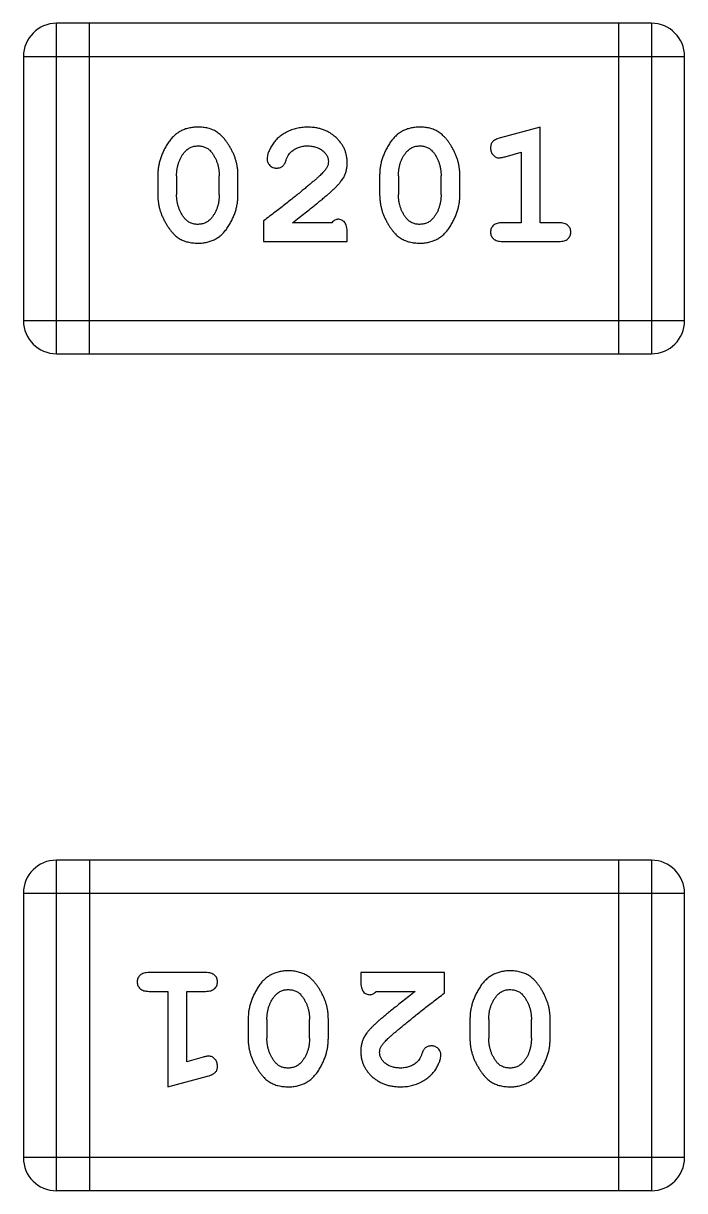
# Model space of a CAD drawing. Header units: millimetres. Extents: x 563 to 681, y 173 to 284.
# Drawn here: x 613.266 to 613.875, y 185.428 to 186.505 of the extents above; entities that cross this region are included whole.
import ezdxf

# ---------------------------------------------------------------- set-up
doc = ezdxf.new("R2010")
doc.units = ezdxf.units.MM
doc.header["$LTSCALE"] = 30.734
doc.layers.get('0').update_dxf_attribs({"linetype": 'CONTINUOUS'})

msp = doc.modelspace()

# ---------------------------------------------------------------- linework, layer by layer
at = {"linetype": 'Continuous'}
for p, q in [((613.2962, 186.1998), (613.2962, 186.5046)), ((613.8448, 186.5046), (613.2962, 186.5046)), ((613.3267, 186.1998), (613.3267, 186.5046)), ((613.8143, 186.5046), (613.8143, 186.1998)), ((613.8448, 186.5046), (613.8448, 186.1998)), ((613.2657, 186.4741), (613.2657, 186.2303)), ((613.2657, 186.4741), (613.8753, 186.4741)), ((613.8753, 186.2303), (613.8753, 186.4741)), ((613.742, 186.4088), (613.7054, 186.3989)), ((613.742, 186.3207), (613.742, 186.4088)), ((613.7097, 186.3815), (613.7247, 186.3857)), ((613.7247, 186.3857), (613.7247, 186.3207)), ((613.3896, 186.3642), (613.3896, 186.3464)), ((613.4069, 186.3639), (613.4069, 186.3467)), ((613.4462, 186.3467), (613.4462, 186.3639)), ((613.4635, 186.3464), (613.4635, 186.3642)), ((613.5941, 186.3642), (613.5941, 186.3464)), ((613.6114, 186.3639), (613.6114, 186.3467)), ((613.6507, 186.3467), (613.6507, 186.3639)), ((613.668, 186.3464), (613.668, 186.3642)), ((613.4871, 186.3223), (613.4871, 186.3034)), ((613.5501, 186.3207), (613.5139, 186.3207)), ((613.7247, 186.3207), (613.7074, 186.3207)), ((613.7593, 186.3207), (613.742, 186.3207)), ((613.5642, 186.3034), (613.5642, 186.3113)), ((613.4871, 186.3034), (613.5642, 186.3034)), ((613.7074, 186.3034), (613.7593, 186.3034)), ((613.8753, 186.2303), (613.2657, 186.2303)), ((613.2962, 186.1998), (613.8448, 186.1998)), ((613.2961, 185.4279), (613.2961, 185.7327)), ((613.8447, 185.7327), (613.2961, 185.7327)), ((613.3266, 185.7327), (613.3266, 185.4279)), ((613.8143, 185.7327), (613.8143, 185.4279)), ((613.8447, 185.7327), (613.8447, 185.4279)), ((613.2656, 185.7022), (613.2656, 185.4583)), ((613.2656, 185.7022), (613.8752, 185.7022)), ((613.8752, 185.4583), (613.8752, 185.7022)), ((613.4336, 185.629), (613.3816, 185.629)), ((613.5767, 185.629), (613.5767, 185.6212)), ((613.6538, 185.629), (613.5767, 185.629)), ((613.6538, 185.6102), (613.6538, 185.629)), ((613.3816, 185.6117), (613.3989, 185.6117)), ((613.3989, 185.6117), (613.3989, 185.5236)), ((613.4162, 185.5468), (613.4162, 185.6117)), ((613.4162, 185.6117), (613.4336, 185.6117)), ((613.5909, 185.6117), (613.627, 185.6117)), ((613.4729, 185.586), (613.4729, 185.5682)), ((613.4902, 185.5857), (613.4902, 185.5685)), ((613.5295, 185.5685), (613.5295, 185.5857)), ((613.5468, 185.5682), (613.5468, 185.586)), ((613.6774, 185.586), (613.6774, 185.5682)), ((613.6947, 185.5857), (613.6947, 185.5685)), ((613.734, 185.5685), (613.734, 185.5857)), ((613.7513, 185.5682), (613.7513, 185.586)), ((613.4313, 185.5509), (613.4162, 185.5468)), ((613.3989, 185.5236), (613.4355, 185.5335)), ((613.8752, 185.4583), (613.2656, 185.4583)), ((613.2961, 185.4279), (613.8447, 185.4279))]:
    msp.add_line(p, q, dxfattribs=at)
for centre, start, end in [((613.2962, 186.4741), 90, 180), ((613.8448, 186.4741), 0, 90), ((613.2962, 186.2303), 180, 270), ((613.8448, 186.2303), 270, 0), ((613.2961, 185.7022), 90, 180), ((613.8447, 185.7022), 0, 90), ((613.2961, 185.4583), 180, 270), ((613.8447, 185.4583), 270, 0)]:
    msp.add_arc(centre, 0.0305, start, end, dxfattribs=at)
for points, knots in [([(613.4264, 186.4088), (613.425, 186.4088), (613.4221, 186.4087), (613.4181, 186.408), (613.4142, 186.4069), (613.4106, 186.4053), (613.4074, 186.4032), (613.4043, 186.4007), (613.4015, 186.3977), (613.3991, 186.3943), (613.3968, 186.3908), (613.3949, 186.3871), (613.3933, 186.3834), (613.3919, 186.3796), (613.3909, 186.3758), (613.3901, 186.372), (613.3897, 186.3681), (613.3896, 186.3655), (613.3896, 186.3642)], [0, 0, 0, 0, 0.06692, 0.130834, 0.19258, 0.252759, 0.312631, 0.373411, 0.436359, 0.501894, 0.568244, 0.632472, 0.69556, 0.757163, 0.818592, 0.878885, 0.939235, 1, 1, 1, 1]), ([(613.4635, 186.3642), (613.4635, 186.3653), (613.4635, 186.3674), (613.4632, 186.3706), (613.4626, 186.3737), (613.462, 186.3768), (613.4611, 186.3799), (613.4599, 186.3829), (613.4586, 186.3859), (613.4571, 186.3887), (613.4555, 186.3915), (613.4539, 186.394), (613.4523, 186.3964), (613.4506, 186.3985), (613.4489, 186.4003), (613.4472, 186.402), (613.4454, 186.4034), (613.4431, 186.405), (613.4399, 186.4066), (613.4357, 186.4079), (613.4312, 186.4087), (613.428, 186.4088), (613.4264, 186.4088)], [0, 0, 0, 0, 0.049855, 0.099516, 0.148482, 0.19758, 0.246804, 0.296268, 0.346517, 0.397047, 0.446826, 0.49336, 0.537801, 0.579207, 0.617974, 0.654833, 0.689171, 0.722088, 0.786392, 0.853518, 0.924186, 1, 1, 1, 1]), ([(613.5275, 186.4088), (613.5258, 186.4087), (613.5225, 186.4086), (613.5175, 186.4078), (613.5128, 186.4063), (613.5083, 186.4044), (613.5042, 186.4019), (613.5005, 186.3991), (613.4974, 186.3958), (613.4949, 186.3922), (613.4929, 186.3887), (613.4914, 186.3854), (613.4905, 186.3823), (613.4903, 186.3804), (613.4903, 186.3795)], [0, 0, 0, 0, 0.098286, 0.193983, 0.289056, 0.384352, 0.477435, 0.566197, 0.652355, 0.737986, 0.818188, 0.887401, 0.94802, 1, 1, 1, 1]), ([(613.5642, 186.376), (613.5642, 186.3772), (613.5641, 186.3794), (613.5636, 186.3826), (613.5628, 186.3857), (613.5617, 186.3887), (613.5602, 186.3915), (613.5584, 186.3942), (613.5563, 186.3968), (613.5539, 186.3993), (613.5513, 186.4015), (613.5484, 186.4035), (613.5454, 186.4051), (613.5422, 186.4065), (613.5388, 186.4075), (613.5352, 186.4083), (613.5314, 186.4087), (613.5289, 186.4088), (613.5275, 186.4088)], [0, 0, 0, 0, 0.060981, 0.120256, 0.178148, 0.236115, 0.293993, 0.352864, 0.413358, 0.476056, 0.539296, 0.602396, 0.665116, 0.728325, 0.792919, 0.859317, 0.928302, 1, 1, 1, 1]), ([(613.6309, 186.4088), (613.6295, 186.4088), (613.6267, 186.4087), (613.6226, 186.408), (613.6187, 186.4069), (613.6152, 186.4053), (613.6119, 186.4032), (613.6088, 186.4007), (613.606, 186.3977), (613.6036, 186.3943), (613.6014, 186.3908), (613.5994, 186.3871), (613.5978, 186.3834), (613.5964, 186.3796), (613.5954, 186.3758), (613.5946, 186.372), (613.5942, 186.3681), (613.5941, 186.3655), (613.5941, 186.3642)], [0, 0, 0, 0, 0.06692, 0.130834, 0.19258, 0.252759, 0.312631, 0.373411, 0.436359, 0.501894, 0.568244, 0.632472, 0.69556, 0.757163, 0.818592, 0.878885, 0.939235, 1, 1, 1, 1]), ([(613.668, 186.3642), (613.668, 186.3653), (613.668, 186.3674), (613.6677, 186.3706), (613.6672, 186.3737), (613.6665, 186.3768), (613.6656, 186.3799), (613.6645, 186.3829), (613.6632, 186.3859), (613.6617, 186.3887), (613.6601, 186.3915), (613.6584, 186.394), (613.6568, 186.3964), (613.6551, 186.3985), (613.6534, 186.4003), (613.6517, 186.402), (613.6499, 186.4034), (613.6476, 186.405), (613.6444, 186.4066), (613.6402, 186.4079), (613.6357, 186.4087), (613.6325, 186.4088), (613.6309, 186.4088)], [0, 0, 0, 0, 0.049855, 0.099516, 0.148482, 0.19758, 0.246804, 0.296268, 0.346517, 0.397047, 0.446826, 0.49336, 0.537801, 0.579207, 0.617974, 0.654833, 0.689171, 0.722088, 0.786392, 0.853518, 0.924186, 1, 1, 1, 1]), ([(613.4141, 186.3857), (613.4146, 186.3862), (613.4154, 186.3871), (613.4167, 186.3882), (613.4181, 186.3893), (613.4196, 186.3901), (613.4212, 186.3907), (613.4229, 186.3912), (613.4247, 186.3914), (613.4259, 186.3915), (613.4265, 186.3915)], [0, 0, 0, 0, 0.13042, 0.256046, 0.378133, 0.498725, 0.620452, 0.742761, 0.869406, 1, 1, 1, 1]), ([(613.4265, 186.3915), (613.4271, 186.3915), (613.4284, 186.3915), (613.4302, 186.3912), (613.4319, 186.3908), (613.4335, 186.3902), (613.4349, 186.3895), (613.4363, 186.3885), (613.4376, 186.3875), (613.4383, 186.3866), (613.4387, 186.3862)], [0, 0, 0, 0, 0.138115, 0.270177, 0.397547, 0.520057, 0.63869, 0.757499, 0.878226, 1, 1, 1, 1]), ([(613.5125, 186.3861), (613.513, 186.3865), (613.514, 186.3874), (613.5157, 186.3885), (613.5174, 186.3894), (613.5192, 186.3902), (613.5211, 186.3908), (613.5232, 186.3912), (613.5253, 186.3915), (613.5267, 186.3915), (613.5274, 186.3915)], [0, 0, 0, 0, 0.121873, 0.243139, 0.363336, 0.485133, 0.607572, 0.734701, 0.864814, 1, 1, 1, 1]), ([(613.5274, 186.3915), (613.5288, 186.3915), (613.5315, 186.3914), (613.5353, 186.3905), (613.5387, 186.3891), (613.5416, 186.3872), (613.5439, 186.385), (613.5457, 186.3825), (613.5467, 186.3798), (613.5468, 186.3779), (613.5469, 186.377)], [0, 0, 0, 0, 0.156344, 0.299348, 0.4327, 0.561, 0.682299, 0.791883, 0.89611, 1, 1, 1, 1]), ([(613.6187, 186.3857), (613.6191, 186.3862), (613.6199, 186.3871), (613.6212, 186.3882), (613.6226, 186.3893), (613.6241, 186.3901), (613.6257, 186.3907), (613.6274, 186.3912), (613.6292, 186.3914), (613.6304, 186.3915), (613.631, 186.3915)], [0, 0, 0, 0, 0.13042, 0.256046, 0.378133, 0.498725, 0.620452, 0.742761, 0.869406, 1, 1, 1, 1]), ([(613.631, 186.3915), (613.6317, 186.3915), (613.6329, 186.3915), (613.6347, 186.3912), (613.6364, 186.3908), (613.638, 186.3902), (613.6394, 186.3895), (613.6408, 186.3885), (613.6421, 186.3875), (613.6428, 186.3866), (613.6432, 186.3862)], [0, 0, 0, 0, 0.138115, 0.270177, 0.397547, 0.520057, 0.63869, 0.757499, 0.878226, 1, 1, 1, 1]), ([(613.7054, 186.3989), (613.7046, 186.3987), (613.703, 186.3982), (613.7009, 186.3973), (613.6993, 186.3964), (613.6981, 186.3954), (613.6973, 186.3942), (613.6968, 186.3929), (613.6964, 186.3914), (613.6964, 186.3903), (613.6964, 186.3898)], [0, 0, 0, 0, 0.187321, 0.344927, 0.475328, 0.579604, 0.674244, 0.773631, 0.882025, 1, 1, 1, 1]), ([(613.6964, 186.3898), (613.6964, 186.3891), (613.6964, 186.3879), (613.6969, 186.3862), (613.6976, 186.3846), (613.6986, 186.3832), (613.6999, 186.382), (613.7012, 186.3811), (613.7027, 186.3806), (613.7037, 186.3805), (613.7043, 186.3805)], [0, 0, 0, 0, 0.138815, 0.27042, 0.39836, 0.52875, 0.654955, 0.771147, 0.884581, 1, 1, 1, 1]), ([(613.4069, 186.3639), (613.4069, 186.365), (613.407, 186.3671), (613.4073, 186.3701), (613.4079, 186.3731), (613.4087, 186.3759), (613.4097, 186.3785), (613.411, 186.3811), (613.4124, 186.3835), (613.4136, 186.385), (613.4141, 186.3857)], [0, 0, 0, 0, 0.135446, 0.266257, 0.393419, 0.517936, 0.639137, 0.758785, 0.879345, 1, 1, 1, 1]), ([(613.4387, 186.3862), (613.4393, 186.3854), (613.4405, 186.3838), (613.442, 186.3813), (613.4433, 186.3786), (613.4444, 186.3759), (613.4452, 186.373), (613.4458, 186.3701), (613.4462, 186.367), (613.4462, 186.365), (613.4462, 186.3639)], [0, 0, 0, 0, 0.125331, 0.248948, 0.371201, 0.494032, 0.616811, 0.742104, 0.868849, 1, 1, 1, 1]), ([(613.4903, 186.3795), (613.4903, 186.3789), (613.4904, 186.3779), (613.4909, 186.3763), (613.4917, 186.3749), (613.4928, 186.3735), (613.4942, 186.3724), (613.4957, 186.3717), (613.4974, 186.3711), (613.4985, 186.3711), (613.4991, 186.3711)], [0, 0, 0, 0, 0.120856, 0.239483, 0.360995, 0.490166, 0.620982, 0.746416, 0.870253, 1, 1, 1, 1]), ([(613.5076, 186.3776), (613.5079, 186.3785), (613.5085, 186.3802), (613.5097, 186.3825), (613.511, 186.3845), (613.512, 186.3856), (613.5125, 186.3861)], [0, 0, 0, 0, 0.285518, 0.544185, 0.781367, 1, 1, 1, 1]), ([(613.6114, 186.3639), (613.6114, 186.365), (613.6115, 186.3671), (613.6118, 186.3701), (613.6124, 186.3731), (613.6132, 186.3759), (613.6142, 186.3785), (613.6155, 186.3811), (613.6169, 186.3835), (613.6181, 186.385), (613.6187, 186.3857)], [0, 0, 0, 0, 0.135446, 0.266257, 0.393419, 0.517936, 0.639137, 0.758785, 0.879345, 1, 1, 1, 1]), ([(613.6432, 186.3862), (613.6438, 186.3854), (613.645, 186.3838), (613.6465, 186.3813), (613.6478, 186.3786), (613.6489, 186.3759), (613.6497, 186.373), (613.6503, 186.3701), (613.6507, 186.367), (613.6507, 186.365), (613.6507, 186.3639)], [0, 0, 0, 0, 0.125331, 0.248948, 0.371201, 0.494032, 0.616811, 0.742104, 0.868849, 1, 1, 1, 1]), ([(613.7043, 186.3805), (613.7046, 186.3805), (613.7053, 186.3806), (613.7066, 186.3808), (613.7081, 186.3811), (613.7091, 186.3814), (613.7097, 186.3815)], [0, 0, 0, 0, 0.183151, 0.413144, 0.682305, 1, 1, 1, 1]), ([(613.4991, 186.3711), (613.4996, 186.3711), (613.5005, 186.3711), (613.5019, 186.3714), (613.5032, 186.3718), (613.5043, 186.3725), (613.5053, 186.3734), (613.5062, 186.3746), (613.507, 186.376), (613.5074, 186.3771), (613.5076, 186.3776)], [0, 0, 0, 0, 0.127347, 0.246131, 0.359406, 0.470543, 0.586092, 0.711469, 0.847022, 1, 1, 1, 1]), ([(613.5469, 186.377), (613.5468, 186.3762), (613.5467, 186.3746), (613.5457, 186.3721), (613.5442, 186.3696), (613.5429, 186.3681), (613.5421, 186.3673)], [0, 0, 0, 0, 0.212836, 0.442809, 0.70317, 1, 1, 1, 1]), ([(613.5475, 186.3477), (613.5483, 186.3485), (613.55, 186.35), (613.5524, 186.3522), (613.5545, 186.3543), (613.5564, 186.3563), (613.558, 186.3582), (613.5593, 186.36), (613.5605, 186.3616), (613.5616, 186.3637), (613.5627, 186.3662), (613.5636, 186.3694), (613.5641, 186.3727), (613.5642, 186.3749), (613.5642, 186.376)], [0, 0, 0, 0, 0.103002, 0.197728, 0.285279, 0.365235, 0.437224, 0.502446, 0.560545, 0.611446, 0.707576, 0.80349, 0.900532, 1, 1, 1, 1]), ([(613.5421, 186.3673), (613.5417, 186.3668), (613.5407, 186.3658), (613.5391, 186.3643), (613.5373, 186.3625), (613.5351, 186.3606), (613.5326, 186.3585), (613.5299, 186.3561), (613.5269, 186.3537), (613.5236, 186.3509), (613.52, 186.348), (613.5161, 186.3449), (613.512, 186.3416), (613.5076, 186.3381), (613.5028, 186.3345), (613.4979, 186.3306), (613.4926, 186.3265), (613.489, 186.3237), (613.4871, 186.3223)], [0, 0, 0, 0, 0.026647, 0.057942, 0.094152, 0.134806, 0.180631, 0.231142, 0.286385, 0.346321, 0.411439, 0.481035, 0.555329, 0.634592, 0.718826, 0.807759, 0.901393, 1, 1, 1, 1]), ([(613.4145, 186.3244), (613.4139, 186.3252), (613.4127, 186.3268), (613.4112, 186.3293), (613.4098, 186.332), (613.4088, 186.3347), (613.4079, 186.3376), (613.4073, 186.3405), (613.407, 186.3436), (613.4069, 186.3457), (613.4069, 186.3467)], [0, 0, 0, 0, 0.124927, 0.248361, 0.370889, 0.492583, 0.61616, 0.741472, 0.869044, 1, 1, 1, 1]), ([(613.4462, 186.3467), (613.4462, 186.3457), (613.4461, 186.3436), (613.4458, 186.3405), (613.4453, 186.3376), (613.4444, 186.3348), (613.4435, 186.3321), (613.4422, 186.3296), (613.4407, 186.3272), (613.4396, 186.3257), (613.439, 186.3249)], [0, 0, 0, 0, 0.135449, 0.266263, 0.393429, 0.516942, 0.639128, 0.758779, 0.879341, 1, 1, 1, 1]), ([(613.5139, 186.3207), (613.5159, 186.3223), (613.5197, 186.3253), (613.5252, 186.3296), (613.5301, 186.3335), (613.5346, 186.3371), (613.5385, 186.3403), (613.542, 186.3431), (613.5449, 186.3455), (613.5466, 186.3471), (613.5475, 186.3477)], [0, 0, 0, 0, 0.176662, 0.337826, 0.484741, 0.617764, 0.73494, 0.837793, 0.926412, 1, 1, 1, 1]), ([(613.6191, 186.3244), (613.6184, 186.3252), (613.6172, 186.3268), (613.6157, 186.3293), (613.6143, 186.332), (613.6133, 186.3347), (613.6125, 186.3376), (613.6118, 186.3405), (613.6115, 186.3436), (613.6114, 186.3457), (613.6114, 186.3467)], [0, 0, 0, 0, 0.124927, 0.248361, 0.370889, 0.492583, 0.61616, 0.741472, 0.869044, 1, 1, 1, 1]), ([(613.6507, 186.3467), (613.6507, 186.3457), (613.6507, 186.3436), (613.6503, 186.3405), (613.6498, 186.3376), (613.6489, 186.3348), (613.648, 186.3321), (613.6467, 186.3296), (613.6452, 186.3272), (613.6441, 186.3257), (613.6435, 186.3249)], [0, 0, 0, 0, 0.135449, 0.266263, 0.393429, 0.516942, 0.639128, 0.758779, 0.879341, 1, 1, 1, 1]), ([(613.3896, 186.3464), (613.3896, 186.3454), (613.3896, 186.3432), (613.39, 186.3401), (613.3904, 186.3369), (613.3911, 186.3338), (613.392, 186.3308), (613.3931, 186.3278), (613.3944, 186.3248), (613.3959, 186.322), (613.3975, 186.3192), (613.3991, 186.3167), (613.4007, 186.3144), (613.4024, 186.3123), (613.4041, 186.3104), (613.4058, 186.3087), (613.4075, 186.3073), (613.4099, 186.3057), (613.413, 186.3041), (613.4172, 186.3028), (613.4218, 186.302), (613.425, 186.3019), (613.4266, 186.3018)], [0, 0, 0, 0, 0.049886, 0.09882, 0.148132, 0.19689, 0.246038, 0.295176, 0.345305, 0.395692, 0.445312, 0.491875, 0.535813, 0.577009, 0.616081, 0.652689, 0.687585, 0.720206, 0.785062, 0.85223, 0.923759, 1, 1, 1, 1]), ([(613.4266, 186.3018), (613.4281, 186.3019), (613.4309, 186.3019), (613.435, 186.3027), (613.4388, 186.3038), (613.4424, 186.3054), (613.4457, 186.3074), (613.4488, 186.3099), (613.4516, 186.3129), (613.454, 186.3162), (613.4562, 186.3198), (613.4582, 186.3235), (613.4598, 186.3272), (613.4612, 186.331), (613.4622, 186.3348), (613.463, 186.3386), (613.4634, 186.3425), (613.4635, 186.3451), (613.4635, 186.3464)], [0, 0, 0, 0, 0.067217, 0.131051, 0.19272, 0.252824, 0.312745, 0.373449, 0.436041, 0.501494, 0.567761, 0.632087, 0.695096, 0.757109, 0.817993, 0.878657, 0.939311, 1, 1, 1, 1]), ([(613.5941, 186.3464), (613.5941, 186.3454), (613.5942, 186.3432), (613.5945, 186.3401), (613.595, 186.3369), (613.5957, 186.3338), (613.5965, 186.3308), (613.5977, 186.3278), (613.5989, 186.3248), (613.6004, 186.322), (613.602, 186.3192), (613.6036, 186.3167), (613.6052, 186.3144), (613.6069, 186.3123), (613.6086, 186.3104), (613.6103, 186.3087), (613.612, 186.3073), (613.6144, 186.3057), (613.6176, 186.3041), (613.6218, 186.3028), (613.6263, 186.302), (613.6295, 186.3019), (613.6311, 186.3018)], [0, 0, 0, 0, 0.049886, 0.09882, 0.148132, 0.19689, 0.246038, 0.295176, 0.345305, 0.395692, 0.445312, 0.491875, 0.535813, 0.577009, 0.616081, 0.652689, 0.687585, 0.720206, 0.785062, 0.85223, 0.923759, 1, 1, 1, 1]), ([(613.6311, 186.3018), (613.6326, 186.3019), (613.6354, 186.3019), (613.6395, 186.3027), (613.6433, 186.3038), (613.6469, 186.3054), (613.6502, 186.3074), (613.6533, 186.3099), (613.6561, 186.3129), (613.6585, 186.3162), (613.6607, 186.3198), (613.6627, 186.3235), (613.6643, 186.3272), (613.6657, 186.331), (613.6667, 186.3348), (613.6675, 186.3386), (613.668, 186.3425), (613.668, 186.3451), (613.668, 186.3464)], [0, 0, 0, 0, 0.067217, 0.131051, 0.19272, 0.252824, 0.312745, 0.373449, 0.436041, 0.501494, 0.567761, 0.632087, 0.695096, 0.757109, 0.817993, 0.878657, 0.939311, 1, 1, 1, 1]), ([(613.4267, 186.3191), (613.426, 186.3191), (613.4248, 186.3192), (613.423, 186.3194), (613.4213, 186.3198), (613.4197, 186.3204), (613.4182, 186.3212), (613.4169, 186.3221), (613.4156, 186.3232), (613.4149, 186.324), (613.4145, 186.3244)], [0, 0, 0, 0, 0.139844, 0.271849, 0.399162, 0.521619, 0.6402, 0.758957, 0.87828, 1, 1, 1, 1]), ([(613.439, 186.3249), (613.4386, 186.3245), (613.4378, 186.3236), (613.4364, 186.3224), (613.435, 186.3214), (613.4335, 186.3205), (613.4319, 186.3199), (613.4303, 186.3195), (613.4285, 186.3192), (613.4273, 186.3192), (613.4267, 186.3191)], [0, 0, 0, 0, 0.129853, 0.25607, 0.380154, 0.49978, 0.62208, 0.743277, 0.868791, 1, 1, 1, 1]), ([(613.5556, 186.3239), (613.5551, 186.3238), (613.5542, 186.3237), (613.5528, 186.3231), (613.5514, 186.3221), (613.5505, 186.3212), (613.5501, 186.3207)], [0, 0, 0, 0, 0.20611, 0.432681, 0.695597, 1, 1, 1, 1]), ([(613.5642, 186.3113), (613.5642, 186.3123), (613.5642, 186.3143), (613.5637, 186.317), (613.563, 186.3193), (613.562, 186.321), (613.5607, 186.3223), (613.5591, 186.3232), (613.5574, 186.3238), (613.5562, 186.3238), (613.5556, 186.3239)], [0, 0, 0, 0, 0.1844, 0.34094, 0.473574, 0.586824, 0.690029, 0.789175, 0.890445, 1, 1, 1, 1]), ([(613.6312, 186.3191), (613.6306, 186.3191), (613.6293, 186.3192), (613.6275, 186.3194), (613.6258, 186.3198), (613.6242, 186.3204), (613.6227, 186.3212), (613.6214, 186.3221), (613.6202, 186.3232), (613.6194, 186.324), (613.6191, 186.3244)], [0, 0, 0, 0, 0.139844, 0.271849, 0.399162, 0.521619, 0.6402, 0.758957, 0.87828, 1, 1, 1, 1]), ([(613.6435, 186.3249), (613.6431, 186.3245), (613.6423, 186.3236), (613.641, 186.3224), (613.6395, 186.3214), (613.638, 186.3205), (613.6364, 186.3199), (613.6348, 186.3195), (613.633, 186.3192), (613.6318, 186.3192), (613.6312, 186.3191)], [0, 0, 0, 0, 0.129853, 0.25607, 0.380154, 0.49978, 0.62208, 0.743277, 0.868791, 1, 1, 1, 1]), ([(613.7074, 186.3207), (613.7065, 186.3207), (613.7048, 186.3206), (613.7025, 186.3202), (613.7005, 186.3194), (613.6989, 186.3184), (613.6978, 186.317), (613.697, 186.3155), (613.6965, 186.3139), (613.6964, 186.3127), (613.6964, 186.3121)], [0, 0, 0, 0, 0.169102, 0.317658, 0.446239, 0.563118, 0.671828, 0.776546, 0.884858, 1, 1, 1, 1]), ([(613.7703, 186.3121), (613.7703, 186.3127), (613.7702, 186.3139), (613.7697, 186.3155), (613.7689, 186.317), (613.7677, 186.3183), (613.7661, 186.3194), (613.7642, 186.3202), (613.7619, 186.3206), (613.7602, 186.3207), (613.7593, 186.3207)], [0, 0, 0, 0, 0.11517, 0.223509, 0.328254, 0.438012, 0.553651, 0.682263, 0.830856, 1, 1, 1, 1]), ([(613.6964, 186.3121), (613.6964, 186.3114), (613.6965, 186.3103), (613.697, 186.3086), (613.6978, 186.3071), (613.6989, 186.3057), (613.7005, 186.3047), (613.7025, 186.3039), (613.7048, 186.3035), (613.7065, 186.3034), (613.7074, 186.3034)], [0, 0, 0, 0, 0.115051, 0.223278, 0.329269, 0.437893, 0.554681, 0.682591, 0.83103, 1, 1, 1, 1]), ([(613.7593, 186.3034), (613.7602, 186.3034), (613.7619, 186.3035), (613.7642, 186.3039), (613.7662, 186.3046), (613.7677, 186.3057), (613.7689, 186.3071), (613.7697, 186.3086), (613.7702, 186.3103), (613.7703, 186.3114), (613.7703, 186.3121)], [0, 0, 0, 0, 0.169012, 0.317488, 0.445429, 0.560977, 0.67065, 0.776666, 0.88492, 1, 1, 1, 1]), ([(613.3816, 185.629), (613.3807, 185.629), (613.3791, 185.629), (613.3767, 185.6285), (613.3748, 185.6278), (613.3732, 185.6267), (613.3721, 185.6254), (613.3712, 185.6239), (613.3707, 185.6222), (613.3707, 185.621), (613.3706, 185.6204)], [0, 0, 0, 0, 0.169012, 0.317488, 0.445429, 0.560977, 0.67065, 0.776666, 0.88492, 1, 1, 1, 1]), ([(613.4446, 185.6204), (613.4445, 185.621), (613.4445, 185.6222), (613.444, 185.6239), (613.4431, 185.6254), (613.442, 185.6267), (613.4404, 185.6278), (613.4385, 185.6285), (613.4361, 185.629), (613.4344, 185.629), (613.4336, 185.629)], [0, 0, 0, 0, 0.115051, 0.223278, 0.329269, 0.437893, 0.554681, 0.682591, 0.83103, 1, 1, 1, 1]), ([(613.5098, 185.6306), (613.5083, 185.6306), (613.5055, 185.6305), (613.5014, 185.6298), (613.4976, 185.6287), (613.494, 185.6271), (613.4907, 185.625), (613.4876, 185.6225), (613.4848, 185.6196), (613.4824, 185.6162), (613.4802, 185.6126), (613.4782, 185.6089), (613.4766, 185.6052), (613.4752, 185.6014), (613.4742, 185.5976), (613.4734, 185.5938), (613.473, 185.5899), (613.4729, 185.5873), (613.4729, 185.586)], [0, 0, 0, 0, 0.067217, 0.131051, 0.19272, 0.252824, 0.312745, 0.373449, 0.436041, 0.501494, 0.567761, 0.632087, 0.695096, 0.757109, 0.817993, 0.878657, 0.939311, 1, 1, 1, 1]), ([(613.5468, 185.586), (613.5468, 185.5871), (613.5468, 185.5892), (613.5465, 185.5924), (613.546, 185.5955), (613.5453, 185.5986), (613.5444, 185.6016), (613.5433, 185.6046), (613.542, 185.6076), (613.5405, 185.6105), (613.539, 185.6132), (613.5373, 185.6157), (613.5357, 185.6181), (613.534, 185.6202), (613.5323, 185.622), (613.5306, 185.6237), (613.5289, 185.6251), (613.5265, 185.6267), (613.5234, 185.6283), (613.5192, 185.6296), (613.5146, 185.6305), (613.5114, 185.6306), (613.5098, 185.6306)], [0, 0, 0, 0, 0.049886, 0.09882, 0.148132, 0.19689, 0.246038, 0.295176, 0.345305, 0.395692, 0.445312, 0.491875, 0.535813, 0.577009, 0.616081, 0.652689, 0.687585, 0.720206, 0.785062, 0.85223, 0.923759, 1, 1, 1, 1]), ([(613.7143, 185.6306), (613.7128, 185.6306), (613.71, 185.6305), (613.7059, 185.6298), (613.7021, 185.6287), (613.6985, 185.6271), (613.6952, 185.625), (613.6922, 185.6225), (613.6893, 185.6196), (613.6869, 185.6162), (613.6847, 185.6126), (613.6827, 185.6089), (613.6811, 185.6052), (613.6797, 185.6014), (613.6787, 185.5976), (613.6779, 185.5938), (613.6775, 185.5899), (613.6774, 185.5873), (613.6774, 185.586)], [0, 0, 0, 0, 0.067217, 0.131051, 0.19272, 0.252824, 0.312745, 0.373449, 0.436041, 0.501494, 0.567761, 0.632087, 0.695096, 0.757109, 0.817993, 0.878657, 0.939311, 1, 1, 1, 1]), ([(613.7513, 185.586), (613.7513, 185.5871), (613.7513, 185.5892), (613.751, 185.5924), (613.7505, 185.5955), (613.7498, 185.5986), (613.7489, 185.6016), (613.7478, 185.6046), (613.7465, 185.6076), (613.745, 185.6105), (613.7435, 185.6132), (613.7418, 185.6157), (613.7402, 185.6181), (613.7386, 185.6202), (613.7369, 185.622), (613.7352, 185.6237), (613.7334, 185.6251), (613.7311, 185.6267), (613.7279, 185.6283), (613.7237, 185.6296), (613.7191, 185.6305), (613.7159, 185.6306), (613.7143, 185.6306)], [0, 0, 0, 0, 0.049886, 0.09882, 0.148132, 0.19689, 0.246038, 0.295176, 0.345305, 0.395692, 0.445312, 0.491875, 0.535813, 0.577009, 0.616081, 0.652689, 0.687585, 0.720206, 0.785062, 0.85223, 0.923759, 1, 1, 1, 1]), ([(613.3706, 185.6204), (613.3707, 185.6198), (613.3707, 185.6186), (613.3712, 185.6169), (613.3721, 185.6154), (613.3732, 185.6141), (613.3748, 185.613), (613.3767, 185.6122), (613.3791, 185.6118), (613.3807, 185.6117), (613.3816, 185.6117)], [0, 0, 0, 0, 0.11517, 0.223509, 0.328254, 0.438012, 0.553651, 0.682263, 0.830856, 1, 1, 1, 1]), ([(613.4336, 185.6117), (613.4344, 185.6117), (613.4361, 185.6118), (613.4385, 185.6122), (613.4404, 185.613), (613.442, 185.6141), (613.4431, 185.6154), (613.444, 185.6169), (613.4445, 185.6186), (613.4445, 185.6198), (613.4446, 185.6204)], [0, 0, 0, 0, 0.169102, 0.317658, 0.446239, 0.563118, 0.671828, 0.776546, 0.884858, 1, 1, 1, 1]), ([(613.5767, 185.6212), (613.5767, 185.6201), (613.5768, 185.6181), (613.5772, 185.6154), (613.5779, 185.6132), (613.5789, 185.6114), (613.5803, 185.6101), (613.5818, 185.6092), (613.5835, 185.6087), (613.5847, 185.6086), (613.5854, 185.6086)], [0, 0, 0, 0, 0.1844, 0.34094, 0.473574, 0.586824, 0.690029, 0.789175, 0.890445, 1, 1, 1, 1]), ([(613.4902, 185.5857), (613.4902, 185.5868), (613.4903, 185.5889), (613.4906, 185.5919), (613.4911, 185.5948), (613.492, 185.5976), (613.4929, 185.6003), (613.4942, 185.6028), (613.4957, 185.6053), (613.4969, 185.6068), (613.4974, 185.6075)], [0, 0, 0, 0, 0.135449, 0.266263, 0.393429, 0.516942, 0.639128, 0.758779, 0.879341, 1, 1, 1, 1]), ([(613.4974, 185.6075), (613.4978, 185.608), (613.4986, 185.6089), (613.5, 185.61), (613.5014, 185.6111), (613.5029, 185.6119), (613.5045, 185.6125), (613.5062, 185.613), (613.5079, 185.6132), (613.5091, 185.6133), (613.5097, 185.6133)], [0, 0, 0, 0, 0.129853, 0.25607, 0.380154, 0.49978, 0.62208, 0.743277, 0.868791, 1, 1, 1, 1]), ([(613.5097, 185.6133), (613.5104, 185.6133), (613.5116, 185.6133), (613.5134, 185.613), (613.5151, 185.6126), (613.5167, 185.612), (613.5182, 185.6113), (613.5195, 185.6104), (613.5208, 185.6093), (613.5215, 185.6084), (613.5219, 185.608)], [0, 0, 0, 0, 0.139844, 0.271849, 0.399162, 0.521619, 0.6402, 0.758957, 0.87828, 1, 1, 1, 1]), ([(613.5219, 185.608), (613.5225, 185.6072), (613.5237, 185.6056), (613.5252, 185.6031), (613.5266, 185.6005), (613.5276, 185.5977), (613.5285, 185.5949), (613.5291, 185.5919), (613.5294, 185.5888), (613.5295, 185.5868), (613.5295, 185.5857)], [0, 0, 0, 0, 0.124927, 0.248361, 0.370889, 0.492583, 0.61616, 0.741472, 0.869044, 1, 1, 1, 1]), ([(613.5854, 185.6086), (613.5858, 185.6086), (613.5868, 185.6087), (613.5881, 185.6094), (613.5895, 185.6104), (613.5904, 185.6112), (613.5909, 185.6117)], [0, 0, 0, 0, 0.20611, 0.432681, 0.695597, 1, 1, 1, 1]), ([(613.627, 185.6117), (613.625, 185.6102), (613.6212, 185.6072), (613.6158, 185.6029), (613.6108, 185.5989), (613.6063, 185.5953), (613.6024, 185.5922), (613.599, 185.5893), (613.596, 185.5869), (613.5943, 185.5854), (613.5935, 185.5847)], [0, 0, 0, 0, 0.176662, 0.337826, 0.484741, 0.617764, 0.73494, 0.837793, 0.926412, 1, 1, 1, 1]), ([(613.5988, 185.5652), (613.5992, 185.5656), (613.6002, 185.5666), (613.6018, 185.5682), (613.6037, 185.5699), (613.6059, 185.5718), (613.6083, 185.5739), (613.611, 185.5763), (613.6141, 185.5788), (613.6174, 185.5815), (613.6209, 185.5844), (613.6248, 185.5875), (613.6289, 185.5908), (613.6334, 185.5943), (613.6381, 185.598), (613.6431, 185.6019), (613.6483, 185.606), (613.6519, 185.6087), (613.6538, 185.6102)], [0, 0, 0, 0, 0.026647, 0.057942, 0.094152, 0.134806, 0.180631, 0.231142, 0.286385, 0.346321, 0.411439, 0.481035, 0.555329, 0.634592, 0.718826, 0.807759, 0.901393, 1, 1, 1, 1]), ([(613.6947, 185.5857), (613.6947, 185.5868), (613.6948, 185.5889), (613.6951, 185.5919), (613.6956, 185.5948), (613.6965, 185.5976), (613.6975, 185.6003), (613.6988, 185.6028), (613.7002, 185.6053), (613.7014, 185.6068), (613.7019, 185.6075)], [0, 0, 0, 0, 0.135449, 0.266263, 0.393429, 0.516942, 0.639128, 0.758779, 0.879341, 1, 1, 1, 1]), ([(613.7019, 185.6075), (613.7023, 185.608), (613.7031, 185.6089), (613.7045, 185.61), (613.7059, 185.6111), (613.7074, 185.6119), (613.709, 185.6125), (613.7107, 185.613), (613.7124, 185.6132), (613.7136, 185.6133), (613.7142, 185.6133)], [0, 0, 0, 0, 0.129853, 0.25607, 0.380154, 0.49978, 0.62208, 0.743277, 0.868791, 1, 1, 1, 1]), ([(613.7142, 185.6133), (613.7149, 185.6133), (613.7161, 185.6133), (613.7179, 185.613), (613.7196, 185.6126), (613.7212, 185.612), (613.7227, 185.6113), (613.724, 185.6104), (613.7253, 185.6093), (613.726, 185.6084), (613.7264, 185.608)], [0, 0, 0, 0, 0.139844, 0.271849, 0.399162, 0.521619, 0.6402, 0.758957, 0.87828, 1, 1, 1, 1]), ([(613.7264, 185.608), (613.727, 185.6072), (613.7282, 185.6056), (613.7297, 185.6031), (613.7311, 185.6005), (613.7321, 185.5977), (613.733, 185.5949), (613.7336, 185.5919), (613.7339, 185.5888), (613.734, 185.5868), (613.734, 185.5857)], [0, 0, 0, 0, 0.124927, 0.248361, 0.370889, 0.492583, 0.61616, 0.741472, 0.869044, 1, 1, 1, 1]), ([(613.5935, 185.5847), (613.5926, 185.5839), (613.5909, 185.5824), (613.5885, 185.5802), (613.5864, 185.5781), (613.5845, 185.5761), (613.5829, 185.5742), (613.5816, 185.5725), (613.5805, 185.5708), (613.5793, 185.5688), (613.5783, 185.5662), (613.5774, 185.5631), (613.5768, 185.5598), (613.5767, 185.5575), (613.5767, 185.5564)], [0, 0, 0, 0, 0.103002, 0.197728, 0.285279, 0.365235, 0.437224, 0.502446, 0.560545, 0.611446, 0.707576, 0.80349, 0.900532, 1, 1, 1, 1]), ([(613.4729, 185.5682), (613.4729, 185.5672), (613.4729, 185.565), (613.4732, 185.5618), (613.4738, 185.5587), (613.4744, 185.5556), (613.4754, 185.5525), (613.4765, 185.5495), (613.4778, 185.5466), (613.4793, 185.5437), (613.4809, 185.541), (613.4825, 185.5384), (613.4842, 185.5361), (613.4858, 185.534), (613.4875, 185.5321), (613.4892, 185.5305), (613.491, 185.529), (613.4933, 185.5275), (613.4965, 185.5259), (613.5007, 185.5246), (613.5052, 185.5238), (613.5084, 185.5237), (613.51, 185.5236)], [0, 0, 0, 0, 0.049855, 0.099516, 0.148482, 0.19758, 0.246804, 0.296268, 0.346517, 0.397047, 0.446826, 0.49336, 0.537801, 0.579207, 0.617974, 0.654833, 0.689171, 0.722088, 0.786392, 0.853518, 0.924186, 1, 1, 1, 1]), ([(613.4978, 185.5462), (613.4972, 185.547), (613.496, 185.5486), (613.4944, 185.5512), (613.4931, 185.5538), (613.492, 185.5566), (613.4912, 185.5594), (613.4906, 185.5623), (613.4903, 185.5654), (613.4902, 185.5675), (613.4902, 185.5685)], [0, 0, 0, 0, 0.125331, 0.248948, 0.371201, 0.494032, 0.616811, 0.742104, 0.868849, 1, 1, 1, 1]), ([(613.51, 185.5236), (613.5115, 185.5237), (613.5143, 185.5237), (613.5184, 185.5245), (613.5222, 185.5256), (613.5258, 185.5272), (613.5291, 185.5292), (613.5321, 185.5317), (613.5349, 185.5347), (613.5374, 185.5381), (613.5396, 185.5417), (613.5415, 185.5454), (613.5431, 185.5491), (613.5445, 185.5528), (613.5455, 185.5566), (613.5463, 185.5605), (613.5467, 185.5643), (613.5468, 185.5669), (613.5468, 185.5682)], [0, 0, 0, 0, 0.06692, 0.130834, 0.19258, 0.252759, 0.312631, 0.373411, 0.436359, 0.501894, 0.568244, 0.632472, 0.69556, 0.757163, 0.818592, 0.878885, 0.939235, 1, 1, 1, 1]), ([(613.5295, 185.5685), (613.5295, 185.5675), (613.5294, 185.5654), (613.5291, 185.5623), (613.5286, 185.5594), (613.5277, 185.5566), (613.5267, 185.5539), (613.5255, 185.5514), (613.524, 185.549), (613.5228, 185.5475), (613.5223, 185.5467)], [0, 0, 0, 0, 0.135446, 0.266257, 0.393419, 0.517936, 0.639137, 0.758785, 0.879345, 1, 1, 1, 1]), ([(613.594, 185.5555), (613.5941, 185.5562), (613.5942, 185.5579), (613.5952, 185.5603), (613.5967, 185.5628), (613.5981, 185.5643), (613.5988, 185.5652)], [0, 0, 0, 0, 0.212836, 0.442809, 0.70317, 1, 1, 1, 1]), ([(613.6418, 185.5614), (613.6413, 185.5614), (613.6404, 185.5613), (613.639, 185.5611), (613.6378, 185.5606), (613.6366, 185.5599), (613.6356, 185.559), (613.6347, 185.5578), (613.6339, 185.5564), (613.6335, 185.5554), (613.6333, 185.5548)], [0, 0, 0, 0, 0.127347, 0.246131, 0.359406, 0.470543, 0.586092, 0.711469, 0.847022, 1, 1, 1, 1]), ([(613.6506, 185.553), (613.6506, 185.5535), (613.6505, 185.5546), (613.65, 185.5561), (613.6492, 185.5576), (613.6481, 185.5589), (613.6467, 185.56), (613.6452, 185.5608), (613.6436, 185.5613), (613.6424, 185.5614), (613.6418, 185.5614)], [0, 0, 0, 0, 0.120856, 0.239483, 0.360995, 0.490166, 0.620982, 0.746416, 0.870253, 1, 1, 1, 1]), ([(613.6774, 185.5682), (613.6774, 185.5672), (613.6774, 185.565), (613.6777, 185.5618), (613.6783, 185.5587), (613.6789, 185.5556), (613.6799, 185.5525), (613.681, 185.5495), (613.6823, 185.5466), (613.6838, 185.5437), (613.6854, 185.541), (613.687, 185.5384), (613.6887, 185.5361), (613.6903, 185.534), (613.692, 185.5321), (613.6937, 185.5305), (613.6955, 185.529), (613.6979, 185.5275), (613.701, 185.5259), (613.7052, 185.5246), (613.7097, 185.5238), (613.7129, 185.5237), (613.7145, 185.5236)], [0, 0, 0, 0, 0.049855, 0.099516, 0.148482, 0.19758, 0.246804, 0.296268, 0.346517, 0.397047, 0.446826, 0.49336, 0.537801, 0.579207, 0.617974, 0.654833, 0.689171, 0.722088, 0.786392, 0.853518, 0.924186, 1, 1, 1, 1]), ([(613.7023, 185.5462), (613.7017, 185.547), (613.7005, 185.5486), (613.6989, 185.5512), (613.6976, 185.5538), (613.6966, 185.5566), (613.6957, 185.5594), (613.6951, 185.5623), (613.6948, 185.5654), (613.6947, 185.5675), (613.6947, 185.5685)], [0, 0, 0, 0, 0.125331, 0.248948, 0.371201, 0.494032, 0.616811, 0.742104, 0.868849, 1, 1, 1, 1]), ([(613.7145, 185.5236), (613.716, 185.5237), (613.7188, 185.5237), (613.7229, 185.5245), (613.7267, 185.5256), (613.7303, 185.5272), (613.7336, 185.5292), (613.7366, 185.5317), (613.7394, 185.5347), (613.7419, 185.5381), (613.7441, 185.5417), (613.746, 185.5454), (613.7477, 185.5491), (613.749, 185.5528), (613.7501, 185.5566), (613.7508, 185.5605), (613.7512, 185.5643), (613.7513, 185.5669), (613.7513, 185.5682)], [0, 0, 0, 0, 0.06692, 0.130834, 0.19258, 0.252759, 0.312631, 0.373411, 0.436359, 0.501894, 0.568244, 0.632472, 0.69556, 0.757163, 0.818592, 0.878885, 0.939235, 1, 1, 1, 1]), ([(613.734, 185.5685), (613.734, 185.5675), (613.7339, 185.5654), (613.7336, 185.5623), (613.7331, 185.5594), (613.7322, 185.5566), (613.7313, 185.5539), (613.73, 185.5514), (613.7285, 185.549), (613.7274, 185.5475), (613.7268, 185.5467)], [0, 0, 0, 0, 0.135446, 0.266257, 0.393419, 0.517936, 0.639137, 0.758785, 0.879345, 1, 1, 1, 1]), ([(613.4367, 185.5519), (613.4363, 185.5519), (613.4356, 185.5519), (613.4343, 185.5517), (613.4329, 185.5513), (613.4318, 185.5511), (613.4313, 185.5509)], [0, 0, 0, 0, 0.183151, 0.413144, 0.682305, 1, 1, 1, 1]), ([(613.4446, 185.5427), (613.4445, 185.5433), (613.4445, 185.5445), (613.444, 185.5463), (613.4433, 185.5479), (613.4423, 185.5493), (613.4411, 185.5505), (613.4397, 185.5513), (613.4382, 185.5518), (613.4372, 185.5519), (613.4367, 185.5519)], [0, 0, 0, 0, 0.138815, 0.27042, 0.39836, 0.52875, 0.654955, 0.771147, 0.884581, 1, 1, 1, 1]), ([(613.5767, 185.5564), (613.5767, 185.5553), (613.5768, 185.5531), (613.5773, 185.5498), (613.5781, 185.5467), (613.5792, 185.5438), (613.5807, 185.5409), (613.5825, 185.5382), (613.5846, 185.5356), (613.587, 185.5332), (613.5896, 185.5309), (613.5925, 185.529), (613.5955, 185.5273), (613.5987, 185.5259), (613.6021, 185.5249), (613.6057, 185.5242), (613.6095, 185.5237), (613.6121, 185.5237), (613.6134, 185.5236)], [0, 0, 0, 0, 0.060981, 0.120256, 0.178148, 0.236115, 0.293993, 0.352864, 0.413358, 0.476056, 0.539296, 0.602396, 0.665116, 0.728325, 0.792919, 0.859317, 0.928302, 1, 1, 1, 1]), ([(613.6135, 185.5409), (613.6121, 185.541), (613.6094, 185.5411), (613.6056, 185.5419), (613.6022, 185.5433), (613.5993, 185.5452), (613.597, 185.5475), (613.5953, 185.5499), (613.5942, 185.5527), (613.5941, 185.5545), (613.594, 185.5555)], [0, 0, 0, 0, 0.156344, 0.299348, 0.4327, 0.561, 0.682299, 0.791883, 0.89611, 1, 1, 1, 1]), ([(613.6134, 185.5236), (613.6151, 185.5237), (613.6184, 185.5238), (613.6234, 185.5247), (613.6281, 185.5261), (613.6326, 185.5281), (613.6368, 185.5305), (613.6404, 185.5334), (613.6436, 185.5366), (613.6461, 185.5402), (613.648, 185.5438), (613.6495, 185.5471), (613.6504, 185.5501), (613.6506, 185.5521), (613.6506, 185.553)], [0, 0, 0, 0, 0.098286, 0.193983, 0.289056, 0.384352, 0.477435, 0.566197, 0.652355, 0.737986, 0.818188, 0.887401, 0.94802, 1, 1, 1, 1]), ([(613.6333, 185.5548), (613.633, 185.5539), (613.6324, 185.5522), (613.6312, 185.5499), (613.63, 185.5479), (613.6289, 185.5468), (613.6284, 185.5463)], [0, 0, 0, 0, 0.285518, 0.544185, 0.781367, 1, 1, 1, 1]), ([(613.4355, 185.5335), (613.4364, 185.5338), (613.4379, 185.5342), (613.44, 185.5351), (613.4416, 185.536), (613.4428, 185.537), (613.4436, 185.5382), (613.4442, 185.5395), (613.4445, 185.541), (613.4446, 185.5421), (613.4446, 185.5427)], [0, 0, 0, 0, 0.187321, 0.344927, 0.475328, 0.579604, 0.674244, 0.773631, 0.882025, 1, 1, 1, 1]), ([(613.5099, 185.5409), (613.5093, 185.5409), (613.508, 185.541), (613.5062, 185.5412), (613.5045, 185.5416), (613.5029, 185.5422), (613.5015, 185.543), (613.5001, 185.5439), (613.4989, 185.545), (613.4981, 185.5458), (613.4978, 185.5462)], [0, 0, 0, 0, 0.138115, 0.270177, 0.397547, 0.520057, 0.63869, 0.757499, 0.878226, 1, 1, 1, 1]), ([(613.5223, 185.5467), (613.5219, 185.5463), (613.5211, 185.5454), (613.5197, 185.5442), (613.5183, 185.5432), (613.5168, 185.5424), (613.5152, 185.5417), (613.5135, 185.5413), (613.5117, 185.541), (613.5105, 185.541), (613.5099, 185.5409)], [0, 0, 0, 0, 0.13042, 0.256046, 0.378133, 0.498725, 0.620452, 0.742761, 0.869406, 1, 1, 1, 1]), ([(613.6284, 185.5463), (613.6279, 185.5459), (613.6269, 185.545), (613.6253, 185.5439), (613.6235, 185.543), (613.6217, 185.5423), (613.6198, 185.5417), (613.6178, 185.5413), (613.6157, 185.541), (613.6142, 185.5409), (613.6135, 185.5409)], [0, 0, 0, 0, 0.121873, 0.243139, 0.363336, 0.485133, 0.607572, 0.734701, 0.864814, 1, 1, 1, 1]), ([(613.7144, 185.5409), (613.7138, 185.5409), (613.7125, 185.541), (613.7107, 185.5412), (613.709, 185.5416), (613.7075, 185.5422), (613.706, 185.543), (613.7046, 185.5439), (613.7034, 185.545), (613.7026, 185.5458), (613.7023, 185.5462)], [0, 0, 0, 0, 0.138115, 0.270177, 0.397547, 0.520057, 0.63869, 0.757499, 0.878226, 1, 1, 1, 1]), ([(613.7268, 185.5467), (613.7264, 185.5463), (613.7256, 185.5454), (613.7242, 185.5442), (613.7228, 185.5432), (613.7213, 185.5424), (613.7197, 185.5417), (613.718, 185.5413), (613.7162, 185.541), (613.715, 185.541), (613.7144, 185.5409)], [0, 0, 0, 0, 0.13042, 0.256046, 0.378133, 0.498725, 0.620452, 0.742761, 0.869406, 1, 1, 1, 1])]:
    msp.add_open_spline(points, degree=3, knots=knots, dxfattribs=at)

doc.saveas('drawing.dxf')
